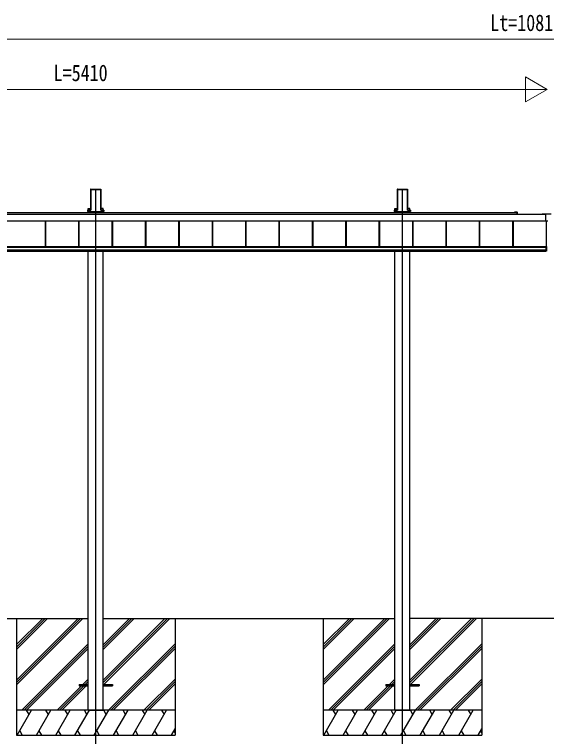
# Model space of a CAD drawing. Units: millimetres, scale not verified. Extents: x -12615 to 12615, y -8910 to 8910.
# Drawn here: x -2167 to 1020, y -5864 to -1523 of the extents above; entities that cross this region are included whole.
import ezdxf
from ezdxf.enums import TextEntityAlignment as Align

# ---------------------------------------------------------------- set-up
doc = ezdxf.new("R2010")
doc.units = ezdxf.units.MM
doc.header["$LTSCALE"] = 50
for name, color, linetype in [('0-3_YKK_11', 7, 'Continuous'), ('0-4_YKK_12', 2, 'Continuous'), ('0-5_YKK_13', 4, 'Continuous'), ('0-6_YKK_A1', 4, 'Continuous')]:
    doc.layers.add(name, color=color, linetype=linetype)
doc.layers.add('0-7_YKK_D', color=6, linetype='Continuous', lineweight=18)
doc.styles.add('ＭＳ ゴシック', font='')
doc.styles.get('ＭＳ ゴシック').set_extended_font_data('MS Gothic')

msp = doc.modelspace()

# ---------------------------------------------------------------- linework, layer by layer
at = {"layer": '0-3_YKK_11'}
msp.add_line((1020.14, -2911.44), (1020.14, -2760.99), dxfattribs=at)
at = {"layer": '0-4_YKK_12'}
for p, q in [((-1679.86, -5889), (-1679.86, -2568.97)), ((157.14, -5889), (157.14, -2568.97))]:
    msp.add_line(p, q, dxfattribs=at)
at = {"layer": '0-5_YKK_13'}
for p, q in [((995.14, -2715.99), (995.14, -2717.99)), ((995.14, -2715.99), (1048.14, -2715.99)), ((995.14, -2717.99), (1014.14, -2717.99)), ((1014.14, -2717.99), (1014.14, -2760.99)), ((1029.14, -2760.99), (1014.14, -2760.99))]:
    msp.add_line(p, q, dxfattribs=at)
at = {"layer": '0-6_YKK_A1'}
for p, q in [((-1711.11, -2574.32), (-1711.11, -2690.99)), ((-1710.75, -2568.47), (-1711.1, -2573.96)), ((-1710.31, -2568.93), (-1710.75, -2568.47)), ((-1710.25, -2568), (-1708.21, -2568)), ((-1710.25, -2568), (-1709.81, -2568.46)), ((-1710.23, -2684.94), (-1710.23, -2569.81)), ((-1709.73, -2569.49), (-1709.73, -2684.62)), ((-1707.9, -2568.33), (-1708.21, -2568)), ((-1707.9, -2568.33), (-1651.82, -2568.33)), ((-1707.36, -2571.47), (-1652.36, -2571.47)), ((-1707.36, -2692.82), (-1707.36, -2571.47)), ((-1651.82, -2568.33), (-1651.51, -2568)), ((-1651.51, -2568), (-1649.47, -2568)), ((-1649.98, -2684.62), (-1649.98, -2569.49)), ((-1649.91, -2568.46), (-1649.47, -2568)), ((-1649.49, -2569.81), (-1649.49, -2684.94)), ((-1648.97, -2568.47), (-1649.41, -2568.93)), ((-1648.97, -2568.47), (-1648.62, -2573.96)), ((-1648.61, -2574.32), (-1648.61, -2690.99)), ((125.89, -2574.32), (125.89, -2690.99)), ((126.25, -2568.47), (125.9, -2573.96)), ((126.69, -2568.93), (126.25, -2568.47)), ((126.75, -2568), (128.79, -2568)), ((126.75, -2568), (127.19, -2568.46)), ((126.77, -2684.94), (126.77, -2569.81)), ((127.27, -2569.49), (127.27, -2684.62)), ((129.1, -2568.33), (128.79, -2568)), ((129.1, -2568.33), (185.18, -2568.33)), ((129.64, -2571.47), (184.64, -2571.47)), ((129.64, -2692.82), (129.64, -2571.47)), ((185.18, -2568.33), (185.49, -2568)), ((185.49, -2568), (187.53, -2568)), ((187.02, -2684.62), (187.02, -2569.49)), ((187.09, -2568.46), (187.53, -2568)), ((187.51, -2569.81), (187.51, -2684.94)), ((188.03, -2568.47), (187.59, -2568.93)), ((188.03, -2568.47), (188.38, -2573.96)), ((188.39, -2574.32), (188.39, -2690.99)), ((-1725.06, -2684.56), (-1711.11, -2684.56)), ((-1725.06, -2693.89), (-1725.06, -2684.56)), ((-1711.12, -2691.34), (-1711.22, -2692.96)), ((-1710.7, -2693.51), (-1710.32, -2687.41)), ((-1709.82, -2687.44), (-1710.2, -2693.54)), ((-1649.52, -2693.54), (-1649.9, -2687.44)), ((-1649.4, -2687.41), (-1649.02, -2693.51)), ((-1634.66, -2684.56), (-1648.61, -2684.56)), ((-1648.6, -2691.34), (-1648.5, -2692.96)), ((-1634.66, -2693.89), (-1634.66, -2684.56)), ((111.94, -2684.56), (125.89, -2684.56)), ((111.94, -2693.89), (111.94, -2684.56)), ((125.88, -2691.34), (125.78, -2692.96)), ((126.3, -2693.51), (126.68, -2687.41)), ((127.18, -2687.44), (126.8, -2693.54)), ((187.48, -2693.54), (187.1, -2687.44)), ((187.6, -2687.41), (187.98, -2693.51)), ((202.34, -2684.56), (188.39, -2684.56)), ((188.4, -2691.34), (188.5, -2692.96)), ((202.34, -2693.89), (202.34, -2684.56)), ((-4378.36, -2717.88), (995.14, -2717.88)), ((-4202.86, -2707.91), (829.39, -2707.91)), ((-1727.73, -2701.74), (-1727.73, -2702.24)), ((-1727.73, -2702.24), (-1727.26, -2702.24)), ((-1727.26, -2701.74), (-1727.26, -2694.86)), ((-1725.27, -2701.74), (-1727.26, -2701.74)), ((-1727.26, -2701.74), (-1727.26, -2702.24)), ((-1725.27, -2702.24), (-1727.26, -2702.24)), ((-1727.23, -2693.89), (-1712.22, -2693.89)), ((-1725.27, -2694.94), (-1725.27, -2701.74)), ((-1711.69, -2694.94), (-1725.27, -2694.94)), ((-1725.27, -2701.74), (-1634.45, -2701.74)), ((-1725.27, -2702.24), (-1634.45, -2702.24)), ((-1725.26, -2701.74), (-1725.26, -2702.24)), ((-1725.06, -2707.91), (-1725.06, -2702.24)), ((-1724.86, -2702.24), (-1724.86, -2707.91)), ((-1723.86, -2701.9), (-1635.86, -2701.9)), ((-1648.02, -2694.44), (-1634.45, -2694.44)), ((-1634.45, -2694.94), (-1648.02, -2694.94)), ((-1647.5, -2693.89), (-1632.49, -2693.89)), ((-1634.86, -2702.24), (-1634.86, -2707.91)), ((-1634.66, -2707.91), (-1634.66, -2702.24)), ((-1634.45, -2694.44), (-1634.45, -2694.94)), ((-1634.45, -2701.74), (-1634.45, -2694.94)), ((-1632.45, -2701.74), (-1634.45, -2701.74)), ((-1634.45, -2701.74), (-1634.45, -2702.24)), ((-1632.45, -2702.24), (-1634.45, -2702.24)), ((-1632.45, -2694.86), (-1632.45, -2701.74)), ((-1632.45, -2701.74), (-1632.45, -2702.24)), ((-1631.99, -2702.24), (-1632.45, -2702.24)), ((-1631.99, -2701.74), (-1631.99, -2702.24)), ((109.27, -2701.74), (109.27, -2702.24)), ((109.27, -2702.24), (109.74, -2702.24)), ((109.74, -2701.74), (109.74, -2694.86)), ((111.73, -2701.74), (109.74, -2701.74)), ((109.74, -2701.74), (109.74, -2702.24)), ((111.73, -2702.24), (109.74, -2702.24)), ((109.77, -2693.89), (124.78, -2693.89)), ((111.73, -2694.94), (111.73, -2701.74)), ((125.31, -2694.94), (111.73, -2694.94)), ((111.73, -2701.74), (202.55, -2701.74)), ((111.73, -2702.24), (202.55, -2702.24)), ((111.74, -2701.74), (111.74, -2702.24)), ((111.94, -2707.91), (111.94, -2702.24)), ((112.14, -2702.24), (112.14, -2707.91)), ((113.14, -2701.9), (201.14, -2701.9)), ((188.98, -2694.44), (202.55, -2694.44)), ((202.55, -2694.94), (188.98, -2694.94)), ((189.5, -2693.89), (204.51, -2693.89)), ((202.14, -2702.24), (202.14, -2707.91)), ((202.34, -2707.91), (202.34, -2702.24)), ((202.55, -2694.44), (202.55, -2694.94)), ((202.55, -2701.74), (202.55, -2694.94)), ((204.55, -2701.74), (202.55, -2701.74)), ((202.55, -2701.74), (202.55, -2702.24)), ((204.55, -2702.24), (202.55, -2702.24)), ((204.55, -2694.86), (204.55, -2701.74)), ((204.55, -2701.74), (204.55, -2702.24)), ((205.01, -2702.24), (204.55, -2702.24)), ((205.01, -2701.74), (205.01, -2702.24)), ((834.68, -2705.41), (829.39, -2705.41)), ((829.39, -2707.91), (842.84, -2707.91)), ((843.14, -2705.41), (835.6, -2705.41)), ((843.14, -2708.21), (843.14, -2717.88)), ((845.64, -2717.88), (845.64, -2707.91)), ((-4378.36, -2757.83), (1014.14, -2757.83)), ((-4378.36, -2758.07), (1014.14, -2758.07)), ((-1981.36, -2911.7), (-1981.36, -2758.07)), ((-1978.76, -2911.7), (-1978.76, -2758.07)), ((-1978.36, -2911.7), (-1978.36, -2758.07)), ((-1781.36, -2911.7), (-1781.36, -2758.07)), ((-1778.76, -2911.7), (-1778.76, -2758.07)), ((-1778.36, -2911.7), (-1778.36, -2758.07)), ((-1581.36, -2911.7), (-1581.36, -2758.07)), ((-1578.76, -2911.7), (-1578.76, -2758.07)), ((-1578.36, -2911.7), (-1578.36, -2758.07)), ((-1381.36, -2911.7), (-1381.36, -2758.07)), ((-1381.36, -2911.7), (-1381.36, -2758.07)), ((-1378.76, -2911.7), (-1378.76, -2758.07)), ((-1378.76, -2911.7), (-1378.76, -2758.07)), ((-1378.36, -2911.7), (-1378.36, -2758.07)), ((-1181.36, -2911.7), (-1181.36, -2758.07)), ((-1178.76, -2911.7), (-1178.76, -2758.07)), ((-1178.36, -2911.7), (-1178.36, -2758.07)), ((-981.36, -2911.7), (-981.36, -2758.07)), ((-978.76, -2911.7), (-978.76, -2758.07)), ((-978.36, -2911.7), (-978.36, -2758.07)), ((-781.36, -2911.7), (-781.36, -2758.07)), ((-778.76, -2911.7), (-778.76, -2758.07)), ((-778.36, -2911.7), (-778.36, -2758.07)), ((-581.36, -2911.7), (-581.36, -2758.07)), ((-578.76, -2911.7), (-578.76, -2758.07)), ((-578.36, -2911.7), (-578.36, -2758.07)), ((-381.36, -2911.7), (-381.36, -2758.07)), ((-378.76, -2911.7), (-378.76, -2758.07)), ((-378.36, -2911.7), (-378.36, -2758.07)), ((-181.36, -2911.7), (-181.36, -2758.07)), ((-178.76, -2911.7), (-178.76, -2758.07)), ((-178.36, -2911.7), (-178.36, -2758.07)), ((18.64, -2911.7), (18.64, -2758.07)), ((21.24, -2911.7), (21.24, -2758.07)), ((21.64, -2911.7), (21.64, -2758.07)), ((218.64, -2911.7), (218.64, -2758.07)), ((221.24, -2911.7), (221.24, -2758.07)), ((221.64, -2911.7), (221.64, -2758.07)), ((418.64, -2911.7), (418.64, -2758.07)), ((421.24, -2911.7), (421.24, -2758.07)), ((421.64, -2911.7), (421.64, -2758.07)), ((618.64, -2911.7), (618.64, -2758.07)), ((621.24, -2911.7), (621.24, -2758.07)), ((621.64, -2911.7), (621.64, -2758.07)), ((818.64, -2911.7), (818.64, -2758.07)), ((821.24, -2911.7), (821.24, -2758.07)), ((821.64, -2911.7), (821.64, -2758.07)), ((-4376.36, -2911.7), (1016.64, -2911.7)), ((-4376.36, -2913.71), (1016.64, -2913.71)), ((-4376.36, -2915.51), (1016.64, -2915.51)), ((-4376.36, -2915.51), (1016.64, -2915.51)), ((-4376.36, -2932.48), (1016.64, -2932.48)), ((-4376.36, -2938.97), (1016.64, -2938.97)), ((-1725.06, -5689), (-1725.06, -2938.97)), ((-1634.66, -5689), (-1634.66, -2938.97)), ((111.94, -5689), (111.94, -2938.97)), ((202.34, -5689), (202.34, -2938.97)), ((1020.14, -2911.44), (1016.64, -2911.44)), ((1020.14, -2933.88), (1016.64, -2933.88)), ((1020.14, -2940.5), (1016.64, -2940.5)), ((-3471.66, -5139), (-1725.06, -5139)), ((-2154.86, -5139), (-2154.86, -5839)), ((-2154.86, -5508.18), (-1785.68, -5139)), ((-2154.86, -5522.32), (-1771.54, -5139)), ((-2154.86, -5536.46), (-1757.39, -5139)), ((-2154.86, -5324.33), (-1969.53, -5139)), ((-2154.86, -5310.19), (-1983.67, -5139)), ((-2154.86, -5296.05), (-1997.81, -5139)), ((-1634.66, -5139), (111.94, -5139)), ((-1634.66, -5508.48), (-1265.18, -5139)), ((-1634.66, -5522.62), (-1251.04, -5139)), ((-1634.66, -5324.63), (-1449.03, -5139)), ((-1634.66, -5310.49), (-1463.17, -5139)), ((-1634.66, -5296.35), (-1477.31, -5139)), ((-1632.4, -5534.5), (-1236.89, -5139)), ((-1204.86, -5139), (-1204.86, -5839)), ((-317.86, -5139), (-317.86, -5839)), ((-317.86, -5508.18), (51.32, -5139)), ((-317.86, -5522.32), (65.46, -5139)), ((-317.86, -5536.46), (79.61, -5139)), ((-317.86, -5324.33), (-132.53, -5139)), ((-317.86, -5310.19), (-146.67, -5139)), ((-317.86, -5296.05), (-160.81, -5139)), ((1840.94, -5139), (202.34, -5139)), ((202.34, -5508.48), (571.82, -5139)), ((202.34, -5522.62), (585.96, -5139)), ((202.34, -5324.63), (387.97, -5139)), ((202.34, -5310.49), (373.83, -5139)), ((202.34, -5296.35), (359.69, -5139)), ((204.6, -5534.5), (600.11, -5139)), ((632.14, -5139), (632.14, -5839)), ((-2123.55, -5689), (-1725.06, -5290.51)), ((-1603.05, -5689), (-1204.86, -5290.81)), ((-286.55, -5689), (111.94, -5290.51)), ((233.95, -5689), (632.14, -5290.81)), ((-2109.41, -5689), (-1725.06, -5304.65)), ((-2095.26, -5689), (-1725.06, -5318.8)), ((-1588.91, -5689), (-1204.86, -5304.95)), ((-1574.76, -5689), (-1204.86, -5319.1)), ((-272.41, -5689), (111.94, -5304.65)), ((-258.26, -5689), (111.94, -5318.8)), ((248.09, -5689), (632.14, -5304.95)), ((262.24, -5689), (632.14, -5319.1)), ((-1756.92, -5534.5), (-1725.06, -5502.64)), ((-1390.92, -5689), (-1204.86, -5502.94)), ((80.08, -5534.5), (111.94, -5502.64)), ((446.08, -5689), (632.14, -5502.94)), ((-1911.42, -5689), (-1765.92, -5543.5)), ((-1897.27, -5689), (-1751.77, -5543.5)), ((-1883.13, -5689), (-1737.63, -5543.5)), ((-1779.92, -5534.5), (-1779.92, -5543.5)), ((-1779.92, -5534.5), (-1724.92, -5534.5)), ((-1779.92, -5543.5), (-1724.92, -5543.5)), ((-1742.77, -5534.5), (-1725.06, -5516.78)), ((-1728.63, -5534.5), (-1725.06, -5530.93)), ((-1634.92, -5534.5), (-1579.92, -5534.5)), ((-1634.92, -5543.5), (-1579.92, -5543.5)), ((-1579.92, -5534.5), (-1579.92, -5543.5)), ((-1376.77, -5689), (-1204.86, -5517.08)), ((-1362.63, -5689), (-1204.86, -5531.23)), ((-74.42, -5689), (71.08, -5543.5)), ((-60.27, -5689), (85.23, -5543.5)), ((-46.13, -5689), (99.37, -5543.5)), ((57.08, -5534.5), (57.08, -5543.5)), ((57.08, -5534.5), (112.08, -5534.5)), ((57.08, -5543.5), (112.08, -5543.5)), ((94.23, -5534.5), (111.94, -5516.78)), ((108.37, -5534.5), (111.94, -5530.93)), ((202.08, -5534.5), (257.08, -5534.5)), ((202.08, -5543.5), (257.08, -5543.5)), ((257.08, -5534.5), (257.08, -5543.5)), ((460.23, -5689), (632.14, -5517.08)), ((474.37, -5689), (632.14, -5531.23)), ((-1204.86, -5689), (-2154.86, -5689)), ((-2150.58, -5839), (-2063.98, -5689)), ((-2078.98, -5714.98), (-2093.98, -5689)), ((-2035.11, -5839), (-1948.51, -5689)), ((-1963.51, -5714.98), (-1978.51, -5689)), ((-1919.64, -5839), (-1833.04, -5689)), ((-1848.04, -5714.98), (-1863.04, -5689)), ((-1804.17, -5839), (-1717.57, -5689)), ((-1732.57, -5714.98), (-1747.57, -5689)), ((-1725.06, -5689), (-1634.66, -5689)), ((-1688.7, -5839), (-1602.1, -5689)), ((-1617.1, -5714.98), (-1632.1, -5689)), ((-1573.23, -5839), (-1486.63, -5689)), ((-1501.63, -5714.98), (-1516.63, -5689)), ((-1457.76, -5839), (-1371.16, -5689)), ((-1401.16, -5689), (-1386.16, -5714.98)), ((-1342.29, -5839), (-1255.69, -5689)), ((-1285.69, -5689), (-1270.69, -5714.98)), ((632.14, -5689), (-317.86, -5689)), ((-313.58, -5839), (-226.98, -5689)), ((-241.98, -5714.98), (-256.98, -5689)), ((-198.11, -5839), (-111.51, -5689)), ((-126.51, -5714.98), (-141.51, -5689)), ((-82.64, -5839), (3.96, -5689)), ((-11.04, -5714.98), (-26.04, -5689)), ((32.83, -5839), (119.43, -5689)), ((104.43, -5714.98), (89.43, -5689)), ((111.94, -5689), (202.34, -5689)), ((148.3, -5839), (234.9, -5689)), ((219.9, -5714.98), (204.9, -5689)), ((263.77, -5839), (350.37, -5689)), ((335.37, -5714.98), (320.37, -5689)), ((379.24, -5839), (465.84, -5689)), ((435.84, -5689), (450.84, -5714.98)), ((494.71, -5839), (581.31, -5689)), ((551.31, -5689), (566.31, -5714.98)), ((-2135.58, -5813.02), (-2120.58, -5839)), ((-2020.11, -5813.02), (-2005.11, -5839)), ((-1904.64, -5813.02), (-1889.64, -5839)), ((-1789.17, -5813.02), (-1774.17, -5839)), ((-1673.7, -5813.02), (-1658.7, -5839)), ((-1558.23, -5813.02), (-1543.23, -5839)), ((-1442.76, -5813.02), (-1427.76, -5839)), ((-1327.29, -5813.02), (-1312.29, -5839)), ((-1226.82, -5839), (-1204.86, -5800.96)), ((-1211.82, -5813.02), (-1204.86, -5825.08)), ((-298.58, -5813.02), (-283.58, -5839)), ((-183.11, -5813.02), (-168.11, -5839)), ((-67.64, -5813.02), (-52.64, -5839)), ((47.83, -5813.02), (62.83, -5839)), ((163.3, -5813.02), (178.3, -5839)), ((278.77, -5813.02), (293.77, -5839)), ((394.24, -5813.02), (409.24, -5839)), ((509.71, -5813.02), (524.71, -5839)), ((610.18, -5839), (632.14, -5800.96)), ((625.18, -5813.02), (632.14, -5825.08)), ((-2154.86, -5839), (-1204.86, -5839)), ((-317.86, -5839), (632.14, -5839))]:
    msp.add_line(p, q, dxfattribs=at)
for points in [[(-1727.73, -2694.39), (-1727.73, -2701.74), (-1727.26, -2701.74)], [(-1725.27, -2694.94), (-1725.27, -2694.44), (-1711.69, -2694.44)], [(-1631.99, -2694.39), (-1631.99, -2701.74), (-1632.45, -2701.74)], [(109.27, -2694.39), (109.27, -2701.74), (109.74, -2701.74)], [(111.73, -2694.94), (111.73, -2694.44), (125.31, -2694.44)], [(205.01, -2694.39), (205.01, -2701.74), (204.55, -2701.74)], [(1016.64, -2911.44), (1016.64, -2933.88), (1016.64, -2940.5)], [(1017.14, -2911.44), (1017.14, -2933.88), (1017.14, -2940.5)], [(1020.14, -2911.44), (1020.14, -2933.88), (1020.14, -2940.5)]]:
    msp.add_lwpolyline(points, dxfattribs=at)
for centre, radius, start, end in [((-1726.76, -2694.86), 0.501, 90.24971, 179.75029), ((-1632.95, -2694.86), 0.501, 0.24971, 89.75029), ((110.24, -2694.86), 0.501, 90.24971, 179.75029), ((204.05, -2694.86), 0.501, 0.24971, 89.75029), ((829.39, -2706.66), 1.25, 90, 270), ((834.68, -2705.61), 0.2, 23.57818, 90), ((835.14, -2705.41), 0.3, 203.57818, 336.42182), ((835.6, -2705.61), 0.2, 90, 156.42182), ((842.84, -2708.21), 0.3, 0, 90), ((843.14, -2707.91), 2.5, 0, 90)]:
    msp.add_arc(centre, radius, start, end, dxfattribs=at)
for centre, major_axis, ratio, start_param, end_param in [((-1711.06, -2573.96), (0.031, 0.5), 0.061627, 1.5746234, 2.3600215), ((-1710.25, -2568.5), (0.346, -0.364), 0.996462, 2.3838095, 3.8892836), ((-1710.54, -2571.97), (0.22, 3.04), 0.070684, 5.5043854, 6.2286971), ((-1710.04, -2572), (0.22, 3.54), 0.060877, 5.5025319, 6.2268436), ((-1649.68, -2572), (-0.22, 3.54), 0.060877, 0.0563417, 0.7806534), ((-1649.18, -2571.97), (-0.22, 3.04), 0.070684, 0.0544883, 0.7787999), ((-1649.47, -2568.5), (-0.346, -0.364), 0.996462, 2.3939017, 3.8993758), ((-1648.65, -2573.96), (-0.031, 0.5), 0.061627, 3.9231638, 4.7085619), ((125.94, -2573.96), (0.031, 0.5), 0.061627, 1.5746234, 2.3600215), ((126.75, -2568.5), (0.346, -0.364), 0.996462, 2.3838095, 3.8892836), ((126.46, -2571.97), (0.22, 3.04), 0.070684, 5.5043854, 6.2286971), ((126.96, -2572), (0.22, 3.54), 0.060877, 5.5025319, 6.2268436), ((187.32, -2572), (-0.22, 3.54), 0.060877, 0.0563417, 0.7806534), ((187.82, -2571.97), (-0.22, 3.04), 0.070684, 0.0544883, 0.7787999), ((187.53, -2568.5), (-0.346, -0.364), 0.996462, 2.3939017, 3.8993758), ((188.35, -2573.96), (-0.031, 0.5), 0.061627, 3.9231638, 4.7085619), ((-1711.15, -2691.34), (0.031, 0.5), 0.061627, 4.716216, 5.5016142), ((-1710.54, -2687.41), (0.22, 3.5), 0.061627, 4.716216, 5.5016142), ((-1710.04, -2687.44), (0.22, 4), 0.053972, 4.7153191, 5.5007173), ((-1649.68, -2687.44), (-0.22, 4), 0.053972, 0.782468, 1.5678662), ((-1649.18, -2687.41), (-0.22, 3.5), 0.061627, 0.7815711, 1.5669693), ((-1648.56, -2691.34), (-0.031, 0.5), 0.061627, 0.7815711, 1.5669693), ((125.85, -2691.34), (0.031, 0.5), 0.061627, 4.716216, 5.5016142), ((126.46, -2687.41), (0.22, 3.5), 0.061627, 4.716216, 5.5016142), ((126.96, -2687.44), (0.22, 4), 0.053972, 4.7153191, 5.5007173), ((187.32, -2687.44), (-0.22, 4), 0.053972, 0.782468, 1.5678662), ((187.82, -2687.41), (-0.22, 3.5), 0.061627, 0.7815711, 1.5669693), ((188.44, -2691.34), (-0.031, 0.5), 0.061627, 0.7815711, 1.5669693), ((-1727.23, -2694.39), (0.355, -0.355), 0.99628, 2.358058, 3.9251274), ((-1725.27, -2694.85), (2, 0), 0.045872, 3.2026792, 4.712389), ((-1725.27, -2694.35), (1.5, 0), 0.061163, 3.2026792, 4.712389), ((-1712.22, -2692.89), (0.691, -0.728), 0.996462, 5.5254021, 7.0308762), ((-1711.7, -2693.44), (-0.693, 0.73), 0.992955, 2.3838095, 3.8892836), ((-1711.7, -2693.44), (1.04, -1.09), 0.996462, 5.5254021, 7.0308762), ((-1648.02, -2693.44), (-1.04, -1.09), 0.996462, 5.5354944, 7.0409685), ((-1648.02, -2693.44), (0.693, 0.73), 0.992955, 2.3939017, 3.8993758), ((-1647.5, -2692.89), (-0.691, -0.728), 0.996462, 5.5354944, 7.0409685), ((-1634.45, -2694.35), (1.5, 0), 0.061163, 4.712389, 6.2220988), ((-1634.45, -2694.85), (2, 0), 0.045872, 4.712389, 6.2220988), ((-1632.49, -2694.39), (-0.355, -0.355), 0.99628, 2.358058, 3.9251274), ((109.77, -2694.39), (0.355, -0.355), 0.99628, 2.358058, 3.9251274), ((111.73, -2694.85), (2, 0), 0.045872, 3.2026792, 4.712389), ((111.73, -2694.35), (1.5, 0), 0.061163, 3.2026792, 4.712389), ((124.78, -2692.89), (0.691, -0.728), 0.996462, 5.5254021, 7.0308762), ((125.3, -2693.44), (-0.693, 0.73), 0.992955, 2.3838095, 3.8892836), ((125.3, -2693.44), (1.04, -1.09), 0.996462, 5.5254021, 7.0308762), ((188.98, -2693.44), (-1.04, -1.09), 0.996462, 5.5354944, 7.0409685), ((188.98, -2693.44), (0.693, 0.73), 0.992955, 2.3939017, 3.8993758), ((189.5, -2692.89), (-0.691, -0.728), 0.996462, 5.5354944, 7.0409685), ((202.55, -2694.35), (1.5, 0), 0.061163, 4.712389, 6.2220988), ((202.55, -2694.85), (2, 0), 0.045872, 4.712389, 6.2220988), ((204.51, -2694.39), (-0.355, -0.355), 0.99628, 2.358058, 3.9251274)]:
    msp.add_ellipse(centre, major_axis=major_axis, ratio=ratio, start_param=start_param, end_param=end_param, dxfattribs=at)
at = {"layer": '0-7_YKK_D'}
for p, q in [((-4234.86, -1671.47), (6278.14, -1671.47)), ((1025.14, -1971.47), (895.24, -1896.47)), ((895.24, -1896.47), (895.24, -2046.47)), ((875.14, -1971.47), (-4234.86, -1971.47)), ((1025.14, -1971.47), (765.33, -1971.47)), ((1025.14, -1971.47), (895.24, -2046.47))]:
    msp.add_line(p, q, dxfattribs=at)

# ---------------------------------------------------------------- texts
at = {"layer": '0-7_YKK_D', "style": 'ＭＳ ゴシック', "width": 0.8}
for s, p in [('Lt=10813', (683.24, -1651.47)), ('L=5410', (-1931.86, -1951.47))]:
    msp.add_text(s, height=98.97, dxfattribs=at).set_placement(p, align=Align.BOTTOM_LEFT)

doc.saveas('drawing.dxf')
